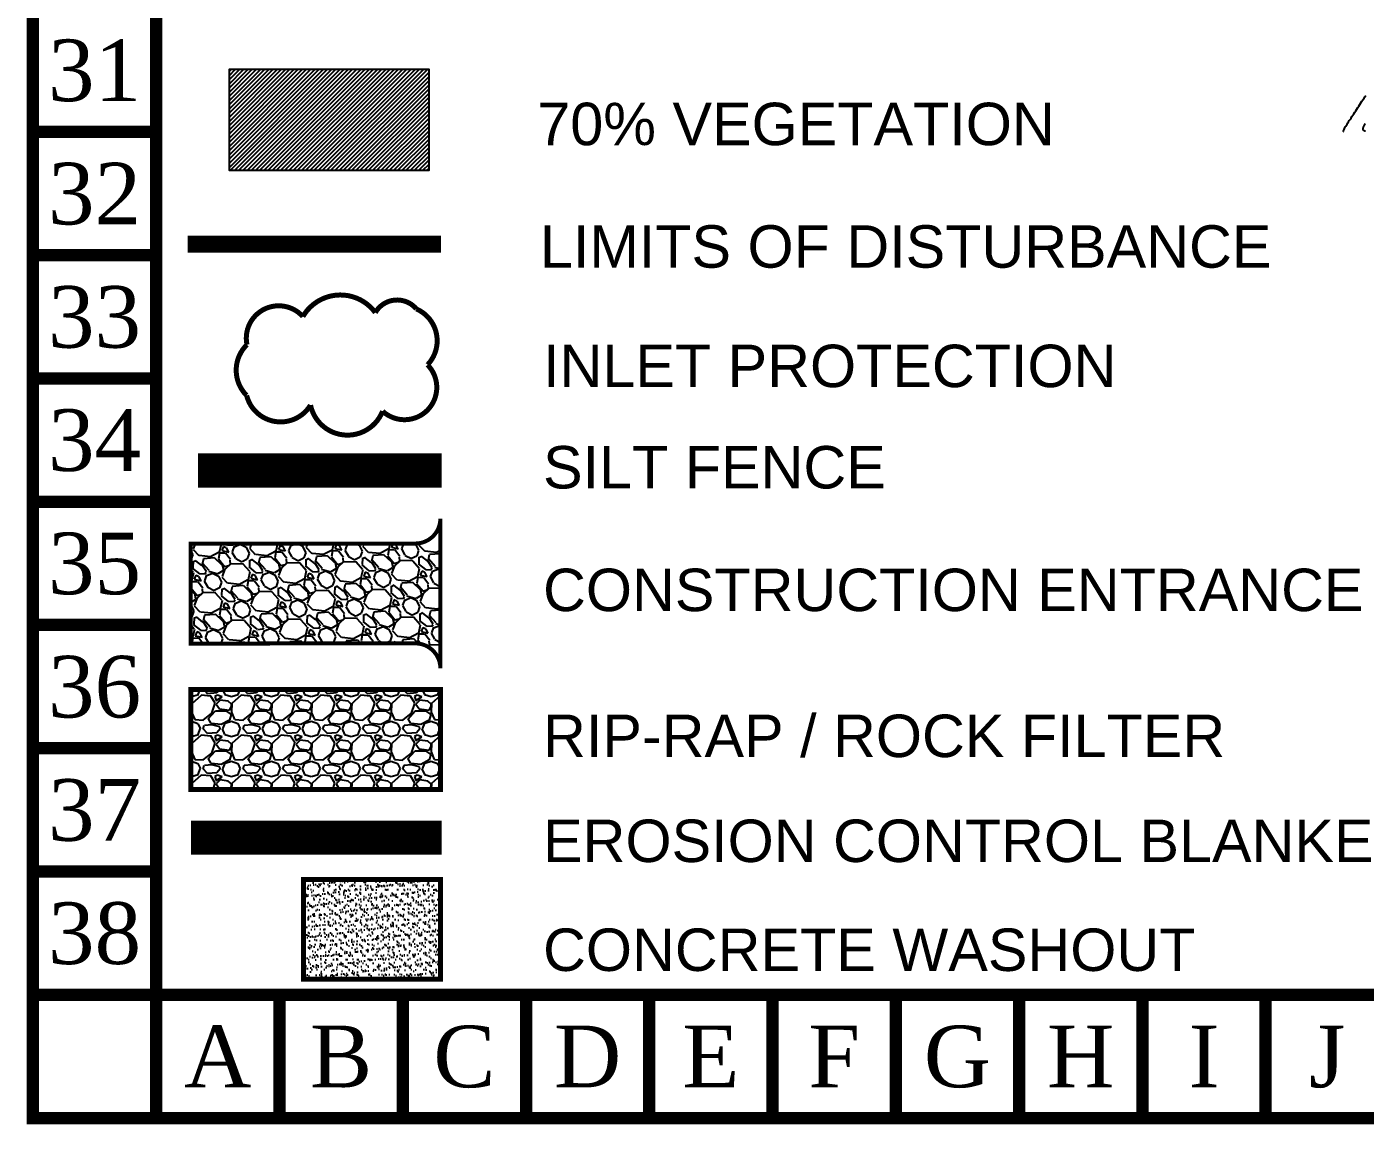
# Model space of a CAD drawing. Header units: inches. Extents: x -2116 to 192, y -2317 to -873.
# Drawn here: x -2115.7 to -1724.8, y -2316.6 to -1996.1 of the extents above; entities that cross this region are included whole.
import ezdxf
from ezdxf.enums import TextEntityAlignment as Align

# ---------------------------------------------------------------- set-up
doc = ezdxf.new("R2010")
doc.units = ezdxf.units.IN
doc.header["$LTSCALE"] = 40
doc.header["$MEASUREMENT"] = 0
doc.linetypes.add('ACAD_ISO02W100', pattern=[15, 12, -3])
doc.linetypes.add('DASHED', pattern=[0.75, 0.5, -0.25])
for name, color, linetype in [('BASE', 7, 'Continuous'), ('HATCH', 2, 'Continuous'), ('limitsofdisturb', 1, 'DASHED'), ('SILT', 200, 'Continuous'), ('TOPO100_CON', 9, 'Continuous')]:
    doc.layers.add(name, color=color, linetype=linetype)
doc.styles.add("L200'", font='ARIAL.TTF', dxfattribs={"height": 0.001969})
doc.styles.get("Standard").update_dxf_attribs({"font": 'TIMES.TTF', "height": 25})

msp = doc.modelspace()

# ---------------------------------------------------------------- hatches: boundary and pattern name
at = {"layer": 'BASE'}
h = msp.add_hatch(dxfattribs=at)
h.set_pattern_fill('GRAVEL', color=4, scale=11.664, angle=-43.9343, style=0)
h.set_pattern_definition([(184.078545, (-18372.49375, -9231.82065), (-140.03312601, -10.854168657), [1.569228, -155.3538424]), (141.0354448, (-18374.059, -9231.93226), (108.888855434, -88.71475723), [2.692844, -266.591509]), (88.576145, (-18376.1528, -9230.2389), (-5.024920585, -173.325003665), [1.898759, -187.977397]), (223.339445, (-18381.4519, -9229.1826), (170.256885042, 159.900596977), [2.452216, -242.7693405]), (248.899445, (-18383.2354, -9230.8656), (55.115878557, 141.260415952), [2.404592, -238.054927]), (313.339445, (-18384.10104, -9233.10896), (-159.900596977, 170.256885042), [2.452216, -242.7693405]), (353.7599448, (-18382.41804, -9234.89246), (-190.124332425, 21.210636954), [3.24293, -321.049839]), (28.3210448, (-18379.19433, -9235.24495), (236.84072785, 128.142612502), [3.06166, -303.104448]), (77.495345, (-18376.49914, -9233.79246), (38.009730031, 173.938648833), [2.460521, -243.5918275]), (131.302145, (-18375.9664, -9231.3903), (84.303597713, -97.421092444), [2.8090644, -137.6441]), (178.4631448, (-18377.82045, -9229.28002), (-189.81753706, 4.718089443), [3.6327295, -359.640486]), (94.879845, (-18373.2171, -9237.2785), (-10.24057161, 107.04806434), [1.239895, -122.7501164]), (127.534945, (-18373.3226, -9236.0431), (93.009923025, -122.006604183), [2.358892, -233.530904]), (181.065745, (-18374.76, -9234.1726), (-8.0928647, -8.399674), [1.6495345, -14.845846]), (159.264345, (-18374.3766, -9232.5981), (58.18408908, -23.66495546), [0.888307, -87.942069]), (247.867145, (-18375.2073, -9232.2836), (15.87891847, 33.2918775), [1.256248, -61.556317]), (347.029545, (-18375.6806, -9233.4473), (41.38474165, -7.47920741), [2.040372, -65.971852]), (117.630845, (-18373.6923, -9233.9052), (8.7064968, -24.5853858), [1.475391, -35.4094196]), (332.455245, (-18380.07916, -9227.5897), (108.275258457, -55.729687788), [2.066861, -204.619744]), (26.411945, (-18378.2466, -9228.5455), (-122.62014695, -60.02499091), [1.733982, -171.663847]), (249.264345, (-18372.0738, -9232.2253), (23.66495546, 58.18408908), [1.776602, -87.053774]), (299.676245, (-18372.7028, -9233.8868), (-59.71820299, 106.127592673), [2.066861, -204.619744]), (295.509745, (-18385.0967, -9232.7975), (-25.81267953, 57.26363497), [1.993144, -97.664118]), (250.840845, (-18384.23836, -9234.59636), (47.023221855, 132.860660234), [1.670028, -165.333036]), (22.867145, (-18380.0826, -9240.7059), (57.26366262, 25.81261865), [1.776602, -87.053774]), (333.419745, (-18378.44565, -9240.0155), (-141.567147378, 71.608586787), [1.955248, -193.5690255]), (25.509745, (-18384.1985, -9236.7404), (-57.26363497, -25.81267953), [0.996572, -98.6606905]), (57.375645, (-18380.5866, -9240.2203), (23.97180373, 41.6915343), [0.594747, -58.88021]), (122.029545, (-18380.266, -9239.7194), (17.10617174, -32.67824606), [2.404592, -45.687305]), (142.074745, (-18381.54126, -9237.68085), (92.089566886, -72.52895493), [2.228407, -220.611998]), (259.755845, (-18376.409, -9234.2032), (7.7860385, 24.8922118), [1.6822054, -40.3729415]), (309.2229448, (-18376.70818, -9235.85863), (126.608616294, -154.378062643), [2.936925, -290.755095]), (17.011145, (-18374.851, -9238.1338), (-90.24872395, -26.426252615), [1.200879, -118.8873495]), (46.065745, (-18373.703, -9237.783), (-0.306809, 16.4925335), [0.69984, -10.96416]), (76.322145, (-18381.4665, -9237.267), (-23.05141363, -91.169126804), [1.6204095, -160.421057]), (4.078545, (-18381.0833, -9235.6925), (140.03312601, 10.854168657), [3.138456, -153.7846145]), (316.065745, (-18377.953, -9235.469), (16.4925335, 0.306809), [3.03264, -8.63136]), (281.370545, (-18375.7689, -9237.5735), (-27.34655865, 139.726346876), [1.844242, -182.579788]), (210.120345, (-18375.4053, -9239.3815), (-40.7711203, -25.50582462), [1.698302, -83.216901]), (163.7117448, (-18376.87426, -9240.23375), (-240.522402932, 69.767571657), [2.765126, -273.747945]), (131.4918448, (-18379.5284, -9239.4582), (-101.102910454, 113.606841247), [2.9253195, -289.606319])])
edge = h.paths.add_edge_path()
edge.add_line((-1994.88, -2183.45), (-1994.88, -2139.7))
edge.add_arc((-2002.17, -2139.7), 7.29, -89.9609, 0, ccw=False)
edge.add_line((-2002.16, -2146.99), (-2067.8, -2147.04))
edge.add_line((-2067.8, -2147.04), (-2067.79, -2176.2))
edge.add_line((-2067.79, -2176.2), (-2002.17, -2176.16))
edge.add_arc((-2002.17, -2183.45), 7.29, 0, 90.0391, ccw=False)
at = {"layer": 'BASE', "linetype": 'ACAD_ISO02W100'}
h = msp.add_hatch(dxfattribs=at)
h.set_pattern_fill('GRAVEL', color=240, scale=11.664, style=0)
h.set_pattern_definition([(228.0128, (-2899.0373, -2807.71395), (-93.3119794, -104.97601565), [1.56923, -155.35384]), (184.9697, (-2900.08707, -2808.88035), (139.96801226, 11.6638986), [2.69284, -266.59151]), (132.5104, (-2902.7698, -2809.1136), (116.63989174, -128.30410117), [1.89876, -187.9774]), (267.2737, (-2907.31875, -2812.0296), (11.66395355, 233.28000344), [2.45222, -242.76934]), (292.8337, (-2907.4354, -2814.47907), (-58.32011554, 139.96795815), [2.40459, -238.05493]), (357.2737, (-2906.50227, -2816.6952), (-233.28000344, 11.66395355), [2.45222, -242.76934]), (37.6942, (-2904.05283, -2816.81187), (-151.63208568, -116.63988809), [3.24293, -321.04984]), (72.2553, (-2901.48675, -2814.829), (81.64812554, 256.60795604), [3.06166, -303.10445]), (121.4296, (-2900.55363, -2811.913), (-93.31209604, 151.6319421), [2.46052, -243.59183]), (175.2364, (-2901.8367, -2809.8135), (128.304011, -11.6639012), [2.80906, -137.6441]), (222.3974, (-2904.63603, -2809.5802), (-139.96808574, -128.30390764), [3.63273, -359.64049]), (138.8141, (-2895.7714, -2812.1463), (-81.6480344, 69.9839687), [1.2399, -122.75012]), (171.4692, (-2896.7045, -2811.3298), (151.63198, -23.32809226), [2.35889, -233.5309]), (225, (-2899.037, -2810.98), (-1e-15, -11.664004), [1.64953, -14.84585]), (203.1986, (-2899.8538, -2809.5802), (58.3199969, 23.3280155), [0.88831, -87.94207]), (291.8014, (-2900.6703, -2809.93), (-11.663999, 34.992003), [1.25625, -61.55632]), (30.9638, (-2900.2037, -2811.0965), (34.991977, 23.328029), [2.04037, -65.97185]), (161.5651, (-2898.454, -2810.0467), (23.328005, -11.663981), [1.47539, -35.40942]), (16.3895, (-2907.4354, -2809.9301), (116.64002564, 34.99191497), [2.06686, -204.61974]), (70.3462, (-2905.4525, -2809.3469), (-46.65594457, -128.3040249), [1.73398, -171.66385]), (293.1986, (-2898.4541, -2807.714), (-23.3280155, 58.3199969), [1.7766, -87.05377]), (343.6105, (-2897.7543, -2809.3469), (-116.64002564, 34.99191497), [2.06686, -204.61974]), (339.444, (-2907.4354, -2817.1618), (-58.3200215, 23.3279533), [1.99314, -97.66412]), (294.7751, (-2905.56915, -2817.8616), (-58.3199089, 128.3040399), [1.67003, -165.33304]), (66.8014, (-2898.3375, -2819.378), (23.3280155, 58.3199969), [1.7766, -87.05377]), (17.354, (-2897.6376, -2817.745), (-151.63202355, -46.65593587), [1.95525, -193.56903]), (69.444, (-2904.0528, -2819.378), (-23.3279533, -58.3200215), [0.99657, -98.66069]), (101.3099, (-2899.0373, -2819.378), (-11.6639724, 46.656009), [0.59475, -58.88021]), (165.9638, (-2899.154, -2818.7947), (34.9920064, -11.663977), [2.40459, -45.6873]), (186.009, (-2901.48675, -2818.21155), (116.6399971, 11.66399204), [2.22841, -220.612]), (303.6901, (-2900.2037, -2812.1463), (-11.664016, 23.327995), [1.6822, -40.37294]), (353.1572, (-2899.2706, -2813.54595), (198.2879926, -23.32809329), [2.93693, -290.75509]), (60.9454, (-2896.3546, -2813.8959), (-46.6560003, -81.6480045), [1.20088, -118.88735]), (90, (-2895.771, -2812.846), (-11.664, 11.664), [0.69984, -10.96416]), (120.2564, (-2901.72, -2817.8616), (46.65594036, -81.64802865), [1.62041, -160.42106]), (48.0128, (-2902.5365, -2816.46195), (93.3119794, 104.97601565), [3.13846, -153.78461]), (0, (-2900.437, -2814.129), (11.664, 11.664), [3.03264, -8.63136]), (325.3048, (-2897.40435, -2814.12915), (-116.63993304, 81.6481004), [1.84424, -182.57979]), (254.0546, (-2895.888, -2815.1789), (-11.6639987, -46.6560015), [1.6983, -83.2169]), (207.646, (-2896.3546, -2816.81187), (-221.6159511, -116.64008997), [2.76513, -273.74794]), (175.4261, (-2898.80403, -2818.0949), (-151.63200651, 11.66393936), [2.92532, -289.60632])])
h.paths.add_polyline_path([(-2067.79, -2218.78), (-1994.88, -2218.78), (-1994.88, -2189.62), (-2067.79, -2189.62)])
at = {"layer": 'BASE'}
h = msp.add_hatch(dxfattribs=at)
h.set_pattern_fill('AR-SAND', color=30, scale=1.1664, style=0)
h.set_pattern_definition([(37.5, (-1047.7975, -2361.7253), (-0.0734755, 2.2474472), [0, -1.772928, 0, -1.98288, 0, -1.8954]), (7.5, (-1047.7975, -2361.7253), (2.064268, 3.291751), [0, -0.956448, 0, -1.597968, 0, -0.61236]), (327.5, (-1049.2322, -2361.7253), (3.632335, 0.0066007), [0, -0.5832, 0, -2.09952, 0, -2.74104]), (317.5, (-1049.2322, -2361.7253), (3.506346, 1.023721), [0, -0.2916, 0, -1.376352, 0, -1.57464])])
h.paths.add_polyline_path([(-1994.88, -2274.25), (-1994.88, -2245.09), (-2034.81, -2245.09), (-2034.81, -2274.25)])
at = {"layer": 'HATCH'}
h = msp.add_hatch(dxfattribs=at)
h.set_pattern_fill('ANSI31', color=256, scale=138.136447, style=0)
h.set_pattern_definition([(45, (-2126.624, -2110.914), (-12.2097, 12.2097), [])])
h.paths.add_polyline_path([(-2056.6, -2008.55), (-2056.6, -2010.3), (-2056.6, -2037.98), (-1998.19, -2037.98), (-1998.19, -2008.55)])
h = msp.add_hatch(dxfattribs=at)
h.set_pattern_fill('ANSI31', color=2, scale=6.906822, style=0)
h.set_pattern_definition([(45, (-2126.6245, -2110.9145), (-0.6104826, 0.6104826), [])])
h.paths.add_polyline_path([(-2056.6, -2008.55), (-2056.6, -2010.3), (-2056.6, -2037.98), (-1998.19, -2037.98), (-1998.19, -2008.55)])

# ---------------------------------------------------------------- linework, layer by layer
at = {"color": 250}
msp.add_lwpolyline([(-2056.6, -2010.3), (-2056.6, -2037.98), (-1998.19, -2037.98), (-1998.19, -2008.55), (-2056.6, -2008.55)], close=True, dxfattribs=at)
at = {"layer": 'BASE', "const_width": 3.6}
for points in [[(-2113.87, -2314.78), (190.13, -2314.78), (190.13, -874.78), (-2113.87, -874.78)], [(-2077.87, -2278.78), (154.13, -2278.78), (154.13, -910.78), (-2077.87, -910.78)]]:
    msp.add_lwpolyline(points, close=True, dxfattribs=at)
for points in [[(-2077.87, -2026.78), (-2113.87, -2026.78)], [(-2077.87, -2062.78), (-2113.87, -2062.78)], [(-2077.87, -2098.78), (-2113.87, -2098.78)], [(-2077.87, -2134.78), (-2113.87, -2134.78)], [(-2077.87, -2170.78), (-2113.87, -2170.78)], [(-2077.87, -2206.78), (-2113.87, -2206.78)], [(-2077.87, -2242.78), (-2113.87, -2242.78)], [(-2077.87, -2278.78), (-2113.87, -2278.78)], [(-2077.87, -2314.78), (-2077.87, -2278.78)], [(-2041.87, -2314.78), (-2041.87, -2278.78)], [(-2005.87, -2314.78), (-2005.87, -2278.78)], [(-1969.87, -2314.78), (-1969.87, -2278.78)], [(-1933.87, -2314.78), (-1933.87, -2278.78)], [(-1897.87, -2314.78), (-1897.87, -2278.78)], [(-1861.87, -2314.78), (-1861.87, -2278.78)], [(-1825.87, -2314.78), (-1825.87, -2278.78)], [(-1789.87, -2314.78), (-1789.87, -2278.78)], [(-1753.87, -2314.78), (-1753.87, -2278.78)]]:
    msp.add_lwpolyline(points, dxfattribs=at)
at = {"layer": 'BASE', "color": 170, "const_width": 1.46}
msp.add_lwpolyline([(-2035.04, -2080.71, 0.520567), (-2035.04, -2080.71, 0.765195), (-2051.37, -2088.93, 0.417879), (-2051.47, -2103.73, 0.6649), (-2032.8, -2106.58, 0.744833), (-2011.75, -2108.34, 0.975642), (-1998.63, -2094.8, 0.520567), (-2001.9, -2078.47, 0.520567), (-2013.88, -2079.56, 0.540264), (-2035.04, -2080.71)], format="xyb", close=True, dxfattribs=at)
at = {"layer": 'BASE', "color": 4, "const_width": 1.17}
msp.add_lwpolyline([(-1994.88, -2183.45), (-1994.88, -2139.7, -0.414014), (-2002.16, -2146.99), (-2067.8, -2147.04), (-2067.79, -2176.2), (-2002.17, -2176.16, -0.414413)], format="xyb", close=True, dxfattribs=at)
at = {"layer": 'BASE', "color": 240, "linetype": 'ACAD_ISO02W100', "const_width": 1.46}
msp.add_lwpolyline([(-2067.79, -2218.78), (-1994.88, -2218.78), (-1994.88, -2189.62), (-2067.79, -2189.62)], close=True, dxfattribs=at)
at = {"layer": 'BASE', "color": 30, "linetype": 'ACAD_ISO02W100', "const_width": 1.46}
msp.add_lwpolyline([(-2034.81, -2274.25), (-1994.88, -2274.25), (-1994.88, -2245.09), (-2034.81, -2245.09)], close=True, dxfattribs=at)
at = {"layer": 'limitsofdisturb', "color": 1, "const_width": 5}
msp.add_lwpolyline([(-2068.72, -2059.58), (-1994.74, -2059.58)], dxfattribs=at)
at = {"layer": 'SILT', "color": 200, "const_width": 10}
msp.add_lwpolyline([(-2065.65, -2125.65), (-1994.54, -2125.65)], dxfattribs=at)
at = {"layer": 'SILT', "color": 84, "const_width": 10}
msp.add_lwpolyline([(-2067.69, -2232.9), (-1994.46, -2232.9)], dxfattribs=at)
at = {"layer": 'TOPO100_CON', "color": 35, "linetype": 'Continuous'}
for points in [[(-1731.18, -2026.78), (-1731.16, -2026.65), (-1731.12, -2026.46), (-1731.06, -2026.26), (-1730.97, -2026.05), (-1730.87, -2025.82), (-1730.75, -2025.58), (-1730.61, -2025.33), (-1730.45, -2025.06), (-1730.27, -2024.78), (-1730.09, -2024.48), (-1729.88, -2024.17), (-1729.66, -2023.84), (-1729.43, -2023.49), (-1729.19, -2023.12), (-1728.93, -2022.74), (-1728.67, -2022.33), (-1728.39, -2021.92), (-1728.11, -2021.49), (-1727.82, -2021.05), (-1727.53, -2020.6), (-1727.23, -2020.14), (-1726.93, -2019.68), (-1726.63, -2019.22), (-1726.33, -2018.76), (-1726.03, -2018.31), (-1725.73, -2017.85), (-1725.44, -2017.41), (-1725.14, -2016.97), (-1724.86, -2016.54), (-1724.58, -2016.13)], [(-1724.75, -2026.57), (-1724.83, -2026.55), (-1724.91, -2026.53), (-1724.98, -2026.51), (-1725.05, -2026.48), (-1725.12, -2026.45), (-1725.19, -2026.41), (-1725.25, -2026.36), (-1725.3, -2026.31), (-1725.34, -2026.25), (-1725.38, -2026.19), (-1725.41, -2026.12), (-1725.43, -2026.04), (-1725.44, -2025.96), (-1725.43, -2025.87), (-1725.42, -2025.78), (-1725.4, -2025.68), (-1725.37, -2025.57), (-1725.33, -2025.46), (-1725.28, -2025.34), (-1725.23, -2025.22), (-1725.17, -2025.1), (-1725.1, -2024.98), (-1725.03, -2024.85), (-1724.96, -2024.72), (-1724.89, -2024.59), (-1724.81, -2024.45), (-1724.74, -2024.32)]]:
    msp.add_lwpolyline(points, dxfattribs=at)

# ---------------------------------------------------------------- texts
at = {"layer": 'BASE'}
for s, p in [('31', (-2095.87, -2008.78)), ('32', (-2095.87, -2044.78)), ('33', (-2095.87, -2080.78)), ('34', (-2095.87, -2116.78)), ('35', (-2095.87, -2152.78)), ('36', (-2095.87, -2188.78)), ('37', (-2095.87, -2224.78)), ('38', (-2095.87, -2260.78)), ('A', (-2059.87, -2296.78)), ('B', (-2023.87, -2296.78)), ('C', (-1987.87, -2296.78)), ('D', (-1951.87, -2296.78)), ('E', (-1915.87, -2296.78)), ('F', (-1879.87, -2296.78)), ('G', (-1843.87, -2296.78)), ('H', (-1807.87, -2296.78)), ('I', (-1771.87, -2296.78)), ('J', (-1735.87, -2296.78))]:
    msp.add_text(s, height=18, dxfattribs=at).set_placement(p, align=Align.MIDDLE_CENTER)
at = {"layer": 'BASE', "style": "L200'"}
for s, height, p in [('70% VEGETATION', 12.3997, (-1966.57, -2030.66)), ('LIMITS OF DISTURBANCE', 12.3997, (-1965.81, -2066.44)), ('INLET PROTECTION', 12.3997, (-1964.89, -2101.32)), ('SILT FENCE', 12.4, (-1964.89, -2130.91)), ('CONSTRUCTION ENTRANCE', 12.3997, (-1964.89, -2166.73)), ('RIP-RAP / ROCK FILTER', 12.3997, (-1964.89, -2209.36)), ('EROSION CONTROL BLANKET', 12.3997, (-1964.89, -2240.01)), ('CONCRETE WASHOUT', 12.3997, (-1964.89, -2271.82))]:
    msp.add_text(s, height=height, dxfattribs=at).set_placement(p)

doc.saveas('drawing.dxf')
